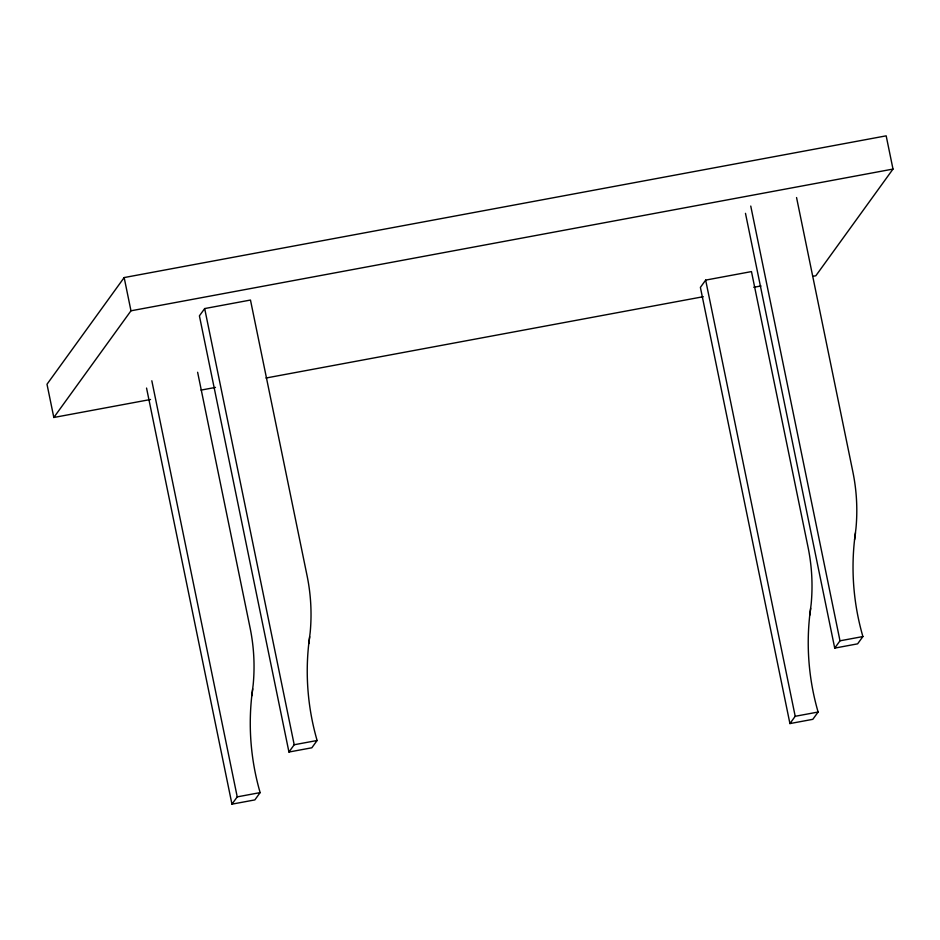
<?xml version="1.0" encoding="UTF-8"?>
<svg xmlns="http://www.w3.org/2000/svg" width="940" height="940" viewBox="0 0 940 940"><rect width="100%" height="100%" fill="white"/><g stroke="black" fill="none" stroke-linecap="round" stroke-linejoin="round"><path stroke-width="1.41" d="M146.546 388.055L231.957 804.158L254.858 799.905L260.133 792.608A252.108 247.455 35.9 0 1 251.791 695.859L252.731 688.844M308.767 643.736L310.177 632.467A194.98 191.384 35.9 0 0 307.086 575.785L250.475 300.048L204.673 308.567L199.409 315.852L288.944 752.035L311.845 747.782L317.109 740.497A252.108 247.455 35.9 0 1 308.767 643.736L309.707 636.732M809.751 615.277L811.161 604.009A194.98 191.384 35.9 0 0 808.071 547.327L751.471 271.589L705.658 280.108L700.394 287.393L789.929 723.577L812.83 719.323L818.106 712.038A252.108 247.455 35.9 0 1 809.751 615.277L810.691 608.274M745.479 213.345L834.72 648.107L857.621 643.841L862.897 636.556A252.108 247.455 35.9 0 1 854.554 539.795L855.494 532.792M251.791 695.859L253.189 684.59A194.98 191.384 35.9 0 0 250.099 627.908L197.623 372.264M854.554 539.795L855.952 528.527A194.98 191.384 35.9 0 0 852.862 471.845L796.556 197.541M812.959 276.301L815.838 275.761L893 169.071L886.173 135.842L124.162 277.57L47 384.248L53.827 417.478L150.518 399.5M53.827 417.478L130.977 310.799L893 169.071M231.957 804.158L237.233 796.873L260.133 792.608M288.944 752.035L294.208 744.75L317.109 740.497M834.72 648.107L839.996 640.81L862.897 636.556M789.929 723.577L795.205 716.292L818.106 712.038M201.031 390.1L215.46 387.421M265.973 378.021L703.273 296.699M753.786 287.299L761 285.96M750.755 206.06L839.996 640.81M705.658 280.108L795.205 716.292M204.673 308.567L294.208 744.75M151.822 380.771L237.233 796.873M124.162 277.57L130.977 310.799"/></g></svg>
